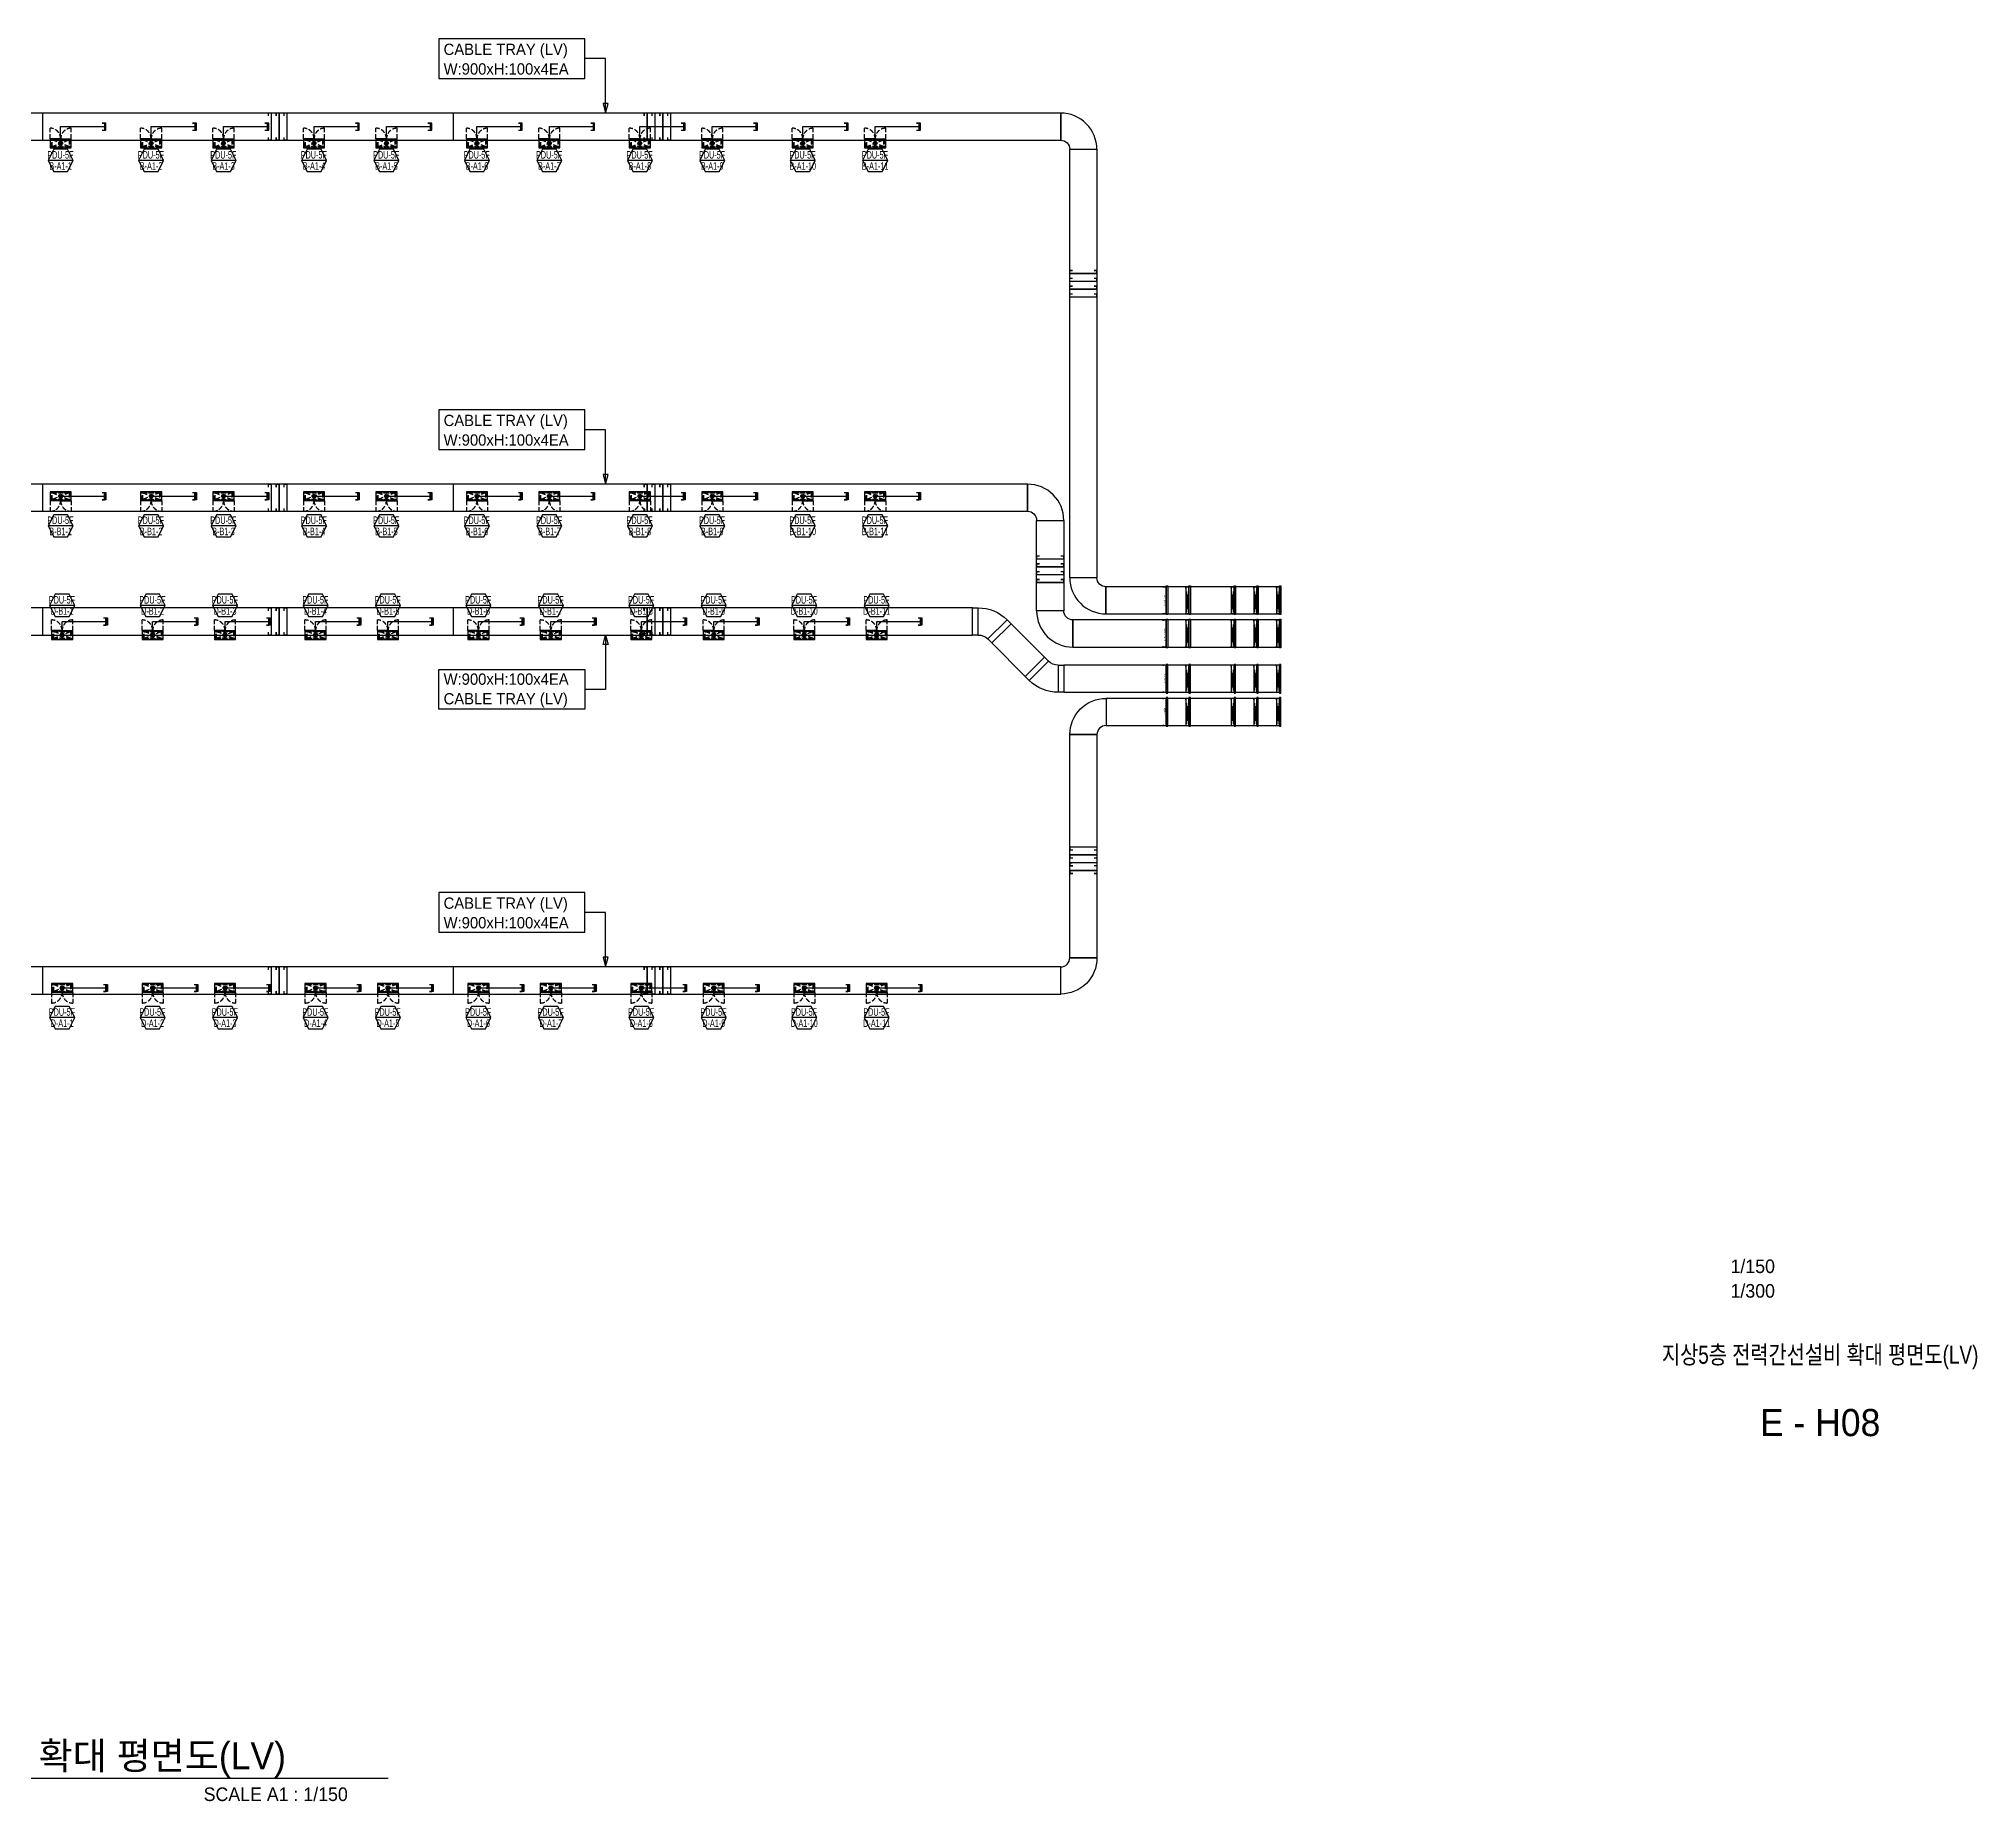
# Model space of a CAD drawing. Header units: millimetres. Extents: x 33932 to 374132, y 182625 to 847314.
# Drawn here: x 309875 to 374132, y 539394 to 597813 of the extents above; entities that cross this region are included whole.
import ezdxf
from ezdxf.enums import TextEntityAlignment as Align

# ---------------------------------------------------------------- set-up
doc = ezdxf.new("R2010")
doc.units = ezdxf.units.MM
doc.header["$LTSCALE"] = 150
doc.linetypes.add('LH2', pattern=[2.85, 2, -0.85])
for name, color, linetype in [('------00 Switch Gear_Number', 1, 'Continuous'), ('------01 Distribution Panel_PDU_A', 3, 'Continuous'), ('------01 Distribution Panel_PDU_B', 1, 'Continuous'), ('-----00 LV_CABLE', 3, 'Continuous'), ('-----26 Electrical Cable Tray_HV_N', 30, 'Continuous'), ('-----26 Electrical Cable Tray_LV_STSPDU_A', 181, 'Continuous'), ('-----26 Electrical Cable Tray_LV_STSPDU_B', 41, 'Continuous'), ('-----41 Drawing Title', 2, 'Continuous'), ('-----42 Drawing Number', 2, 'Continuous'), ('-----43 Drawing Scale', 3, 'Continuous')]:
    doc.layers.add(name, color=color, linetype=linetype)
doc.styles.add('ELEC', font='')
doc.styles.get('ELEC').set_extended_font_data('Dotum')

# ---------------------------------------------------------------- blocks, each defined once
blk = doc.blocks.new('O08')
blk.add_hatch(color=0).paths.add_polyline_path([(120, 51), (-120, 51), (-120, 0), (120, 0)])
at = {"color": 0}
blk.add_lwpolyline([(120, 127.5), (120, 0), (-120, 0), (-120, 127.5), (-120, 51), (120, 51)], dxfattribs=at)
blk = doc.blocks.new('A$C9a0ab699')
h = blk.add_hatch(color=0)
edge = h.paths.add_edge_path()
edge.add_arc((64, 64), 64, 720, 1080, ccw=False)
at = {"color": 0}
blk.add_circle((64, 64), 64, dxfattribs=at)
blk = doc.blocks.new('PDU_400AF_1')
at = {"color": 8, "linetype": 'LH2', "ltscale": 0.5}
for p, q in [((-350, 300), (-350, 649)), ((350, 300), (350, 649)), ((280, 40), (-280, 260)), ((-280, 40), (280, 260)), ((-1, 275), (19, 275))]:
    blk.add_line(p, q, dxfattribs=at)
for p, q in [((-1, 300), (-350, 300)), ((-350, 300), (-350, 0)), ((-1, 276), (-350, 276)), ((-350, 0), (350, 0)), ((-1, 300), (-1, 276)), ((1, 300), (350, 300)), ((1, 300), (1, 276)), ((1, 276), (350, 276)), ((350, 0), (350, 300))]:
    blk.add_line(p, q)
for points in [[(-300, 275), (300, 275), (300, 25), (-300, 25)], [(-280, 260), (280, 260), (280, 40), (-280, 40)]]:
    blk.add_lwpolyline(points, close=True, dxfattribs=at)
for centre, radius in [((-290, 267.5), 3), ((-290, 32.5), 3), ((-290, 267.5), 2), ((-290, 32.5), 2), ((-10, 267.5), 3), ((-10, 32.5), 3), ((-10, 267.5), 2), ((-10, 32.5), 2), ((10, 267.5), 3), ((10, 32.5), 3), ((10, 267.5), 2), ((10, 32.5), 2), ((290, 267.5), 3), ((290, 32.5), 3), ((290, 267.5), 2), ((290, 32.5), 2)]:
    blk.add_circle(centre, radius, dxfattribs=at)
for centre, start, end in [((-350, 300), 0, 90), ((350, 300), 90, 180)]:
    blk.add_arc(centre, 349, start, end, dxfattribs=at)
at = {"color": 8, "linetype": 'LH2', "ltscale": 0.5, "style": 'ELEC'}
blk.add_text('PDU 400AF/400AT', height=50, dxfattribs=at).set_placement((-10.6, 38.6), align=Align.MIDDLE)
blk = doc.blocks.new('A$C71e5e9d3')
at = {"layer": '-----26 Electrical Cable Tray_LV_STSPDU_A'}
for p, q in [((636, 1275), (0, 638)), ((133, 505), (769, 1142)), ((769, 1142), (636, 1275)), ((0, 638), (133, 505)), ((264, 188), (1164, 188)), ((264, 188), (264, 0)), ((264, 0), (1164, 0)), ((1164, 0), (1164, 188))]:
    blk.add_line(p, q, dxfattribs=at)
for radius, end in [(1350, 44.99214), (450, 44.9385)]:
    blk.add_arc((-186, 188), radius, 0, end, dxfattribs=at)

msp = doc.modelspace()

# ---------------------------------------------------------------- linework, layer by layer
at = {"layer": '------00 Switch Gear_Number', "color": 1, "lineweight": -2, "elevation": 0}
for points in [[(311015, 593781), (310185, 593781), (310369, 593413), (310831, 593413), (311015, 593781), (310831, 594150), (310369, 594150), (310185, 593781)], [(314015, 593781), (313185, 593781), (313369, 593413), (313831, 593413), (314015, 593781), (313831, 594150), (313369, 594150), (313185, 593781)], [(316415, 593781), (315585, 593781), (315769, 593413), (316231, 593413), (316415, 593781), (316231, 594150), (315769, 594150), (315585, 593781)], [(319415, 593781), (318585, 593781), (318769, 593413), (319231, 593413), (319415, 593781), (319231, 594150), (318769, 594150), (318585, 593781)], [(321815, 593781), (320985, 593781), (321169, 593413), (321631, 593413), (321815, 593781), (321631, 594150), (321169, 594150), (320985, 593781)], [(324815, 593781), (323985, 593781), (324169, 593413), (324631, 593413), (324815, 593781), (324631, 594150), (324169, 594150), (323985, 593781)], [(327215, 593781), (326385, 593781), (326569, 593413), (327031, 593413), (327215, 593781), (327031, 594150), (326569, 594150), (326385, 593781)], [(330215, 593781), (329385, 593781), (329569, 593413), (330031, 593413), (330215, 593781), (330031, 594150), (329569, 594150), (329385, 593781)], [(332615, 593781), (331785, 593781), (331969, 593413), (332431, 593413), (332615, 593781), (332431, 594150), (331969, 594150), (331785, 593781)], [(335615, 593781), (334785, 593781), (334969, 593413), (335431, 593413), (335615, 593781), (335431, 594150), (334969, 594150), (334785, 593781)], [(338015, 593781), (337185, 593781), (337369, 593413), (337831, 593413), (338015, 593781), (337831, 594150), (337369, 594150), (337185, 593781)], [(311015, 581669), (310185, 581669), (310369, 581300), (310831, 581300), (311015, 581669), (310831, 582037), (310369, 582037), (310185, 581669)], [(314015, 581669), (313185, 581669), (313369, 581300), (313831, 581300), (314015, 581669), (313831, 582037), (313369, 582037), (313185, 581669)], [(316415, 581669), (315585, 581669), (315769, 581300), (316231, 581300), (316415, 581669), (316231, 582037), (315769, 582037), (315585, 581669)], [(319415, 581669), (318585, 581669), (318769, 581300), (319231, 581300), (319415, 581669), (319231, 582037), (318769, 582037), (318585, 581669)], [(321815, 581669), (320985, 581669), (321169, 581300), (321631, 581300), (321815, 581669), (321631, 582037), (321169, 582037), (320985, 581669)], [(324815, 581669), (323985, 581669), (324169, 581300), (324631, 581300), (324815, 581669), (324631, 582037), (324169, 582037), (323985, 581669)], [(327215, 581669), (326385, 581669), (326569, 581300), (327031, 581300), (327215, 581669), (327031, 582037), (326569, 582037), (326385, 581669)], [(330215, 581669), (329385, 581669), (329569, 581300), (330031, 581300), (330215, 581669), (330031, 582037), (329569, 582037), (329385, 581669)], [(332615, 581669), (331785, 581669), (331969, 581300), (332431, 581300), (332615, 581669), (332431, 582037), (331969, 582037), (331785, 581669)], [(335615, 581669), (334785, 581669), (334969, 581300), (335431, 581300), (335615, 581669), (335431, 582037), (334969, 582037), (334785, 581669)], [(338015, 581669), (337185, 581669), (337369, 581300), (337831, 581300), (338015, 581669), (337831, 582037), (337369, 582037), (337185, 581669)], [(311065, 579031), (310235, 579031), (310419, 578663), (310881, 578663), (311065, 579031), (310881, 579400), (310419, 579400), (310235, 579031)], [(314065, 579031), (313235, 579031), (313419, 578663), (313881, 578663), (314065, 579031), (313881, 579400), (313419, 579400), (313235, 579031)], [(316465, 579031), (315635, 579031), (315819, 578663), (316281, 578663), (316465, 579031), (316281, 579400), (315819, 579400), (315635, 579031)], [(319465, 579031), (318635, 579031), (318819, 578663), (319281, 578663), (319465, 579031), (319281, 579400), (318819, 579400), (318635, 579031)], [(321865, 579031), (321035, 579031), (321219, 578663), (321681, 578663), (321865, 579031), (321681, 579400), (321219, 579400), (321035, 579031)], [(324865, 579031), (324035, 579031), (324219, 578663), (324681, 578663), (324865, 579031), (324681, 579400), (324219, 579400), (324035, 579031)], [(327265, 579031), (326435, 579031), (326619, 578663), (327081, 578663), (327265, 579031), (327081, 579400), (326619, 579400), (326435, 579031)], [(330265, 579031), (329435, 579031), (329619, 578663), (330081, 578663), (330265, 579031), (330081, 579400), (329619, 579400), (329435, 579031)], [(332665, 579031), (331835, 579031), (332019, 578663), (332481, 578663), (332665, 579031), (332481, 579400), (332019, 579400), (331835, 579031)], [(335665, 579031), (334835, 579031), (335019, 578663), (335481, 578663), (335665, 579031), (335481, 579400), (335019, 579400), (334835, 579031)], [(338065, 579031), (337235, 579031), (337419, 578663), (337881, 578663), (338065, 579031), (337881, 579400), (337419, 579400), (337235, 579031)], [(311065, 565369), (310235, 565369), (310419, 565000), (310881, 565000), (311065, 565369), (310881, 565737), (310419, 565737), (310235, 565369)], [(314065, 565369), (313235, 565369), (313419, 565000), (313881, 565000), (314065, 565369), (313881, 565737), (313419, 565737), (313235, 565369)], [(316465, 565369), (315635, 565369), (315819, 565000), (316281, 565000), (316465, 565369), (316281, 565737), (315819, 565737), (315635, 565369)], [(319465, 565369), (318635, 565369), (318819, 565000), (319281, 565000), (319465, 565369), (319281, 565737), (318819, 565737), (318635, 565369)], [(321865, 565369), (321035, 565369), (321219, 565000), (321681, 565000), (321865, 565369), (321681, 565737), (321219, 565737), (321035, 565369)], [(324865, 565369), (324035, 565369), (324219, 565000), (324681, 565000), (324865, 565369), (324681, 565737), (324219, 565737), (324035, 565369)], [(327265, 565369), (326435, 565369), (326619, 565000), (327081, 565000), (327265, 565369), (327081, 565737), (326619, 565737), (326435, 565369)], [(330265, 565369), (329435, 565369), (329619, 565000), (330081, 565000), (330265, 565369), (330081, 565737), (329619, 565737), (329435, 565369)], [(332665, 565369), (331835, 565369), (332019, 565000), (332481, 565000), (332665, 565369), (332481, 565737), (332019, 565737), (331835, 565369)], [(335665, 565369), (334835, 565369), (335019, 565000), (335481, 565000), (335665, 565369), (335481, 565737), (335019, 565737), (334835, 565369)], [(338065, 565369), (337235, 565369), (337419, 565000), (337881, 565000), (338065, 565369), (337881, 565737), (337419, 565737), (337235, 565369)]]:
    msp.add_lwpolyline(points, dxfattribs=at)
at = {"layer": '-----00 LV_CABLE', "elevation": 0}
for points in [[(310600, 594350), (310600, 594900), (312100, 594900)], [(313600, 594350), (313600, 594900), (315100, 594900)], [(316000, 594350), (316000, 594900), (317500, 594900)], [(319000, 594350), (319000, 594900), (320500, 594900)], [(321400, 594350), (321400, 594900), (322900, 594900)], [(324400, 594350), (324400, 594900), (325900, 594900)], [(326800, 594350), (326800, 594900), (328300, 594900)], [(329800, 594350), (329800, 594900), (331300, 594900)], [(332200, 594350), (332200, 594900), (333700, 594900)], [(335200, 594350), (335200, 594900), (336700, 594900)], [(337600, 594350), (337600, 594900), (339100, 594900)], [(310650, 566350), (312150, 566350)], [(313650, 566350), (315150, 566350)], [(316050, 566350), (317550, 566350)], [(319050, 566350), (320550, 566350)], [(321450, 566350), (322950, 566350)], [(324450, 566350), (325950, 566350)], [(326850, 566350), (328350, 566350)], [(329850, 566350), (331350, 566350)], [(332250, 566350), (333750, 566350)], [(335250, 566350), (336750, 566350)], [(337650, 566350), (339150, 566350)]]:
    msp.add_lwpolyline(points, dxfattribs=at)
at = {"layer": '-----00 LV_CABLE', "color": 1, "elevation": 0}
for points in [[(310600, 582650), (312100, 582650)], [(313600, 582650), (315100, 582650)], [(316000, 582650), (317500, 582650)], [(319000, 582650), (320500, 582650)], [(321400, 582650), (322900, 582650)], [(324400, 582650), (325900, 582650)], [(326800, 582650), (328300, 582650)], [(329800, 582650), (331300, 582650)], [(332200, 582650), (333700, 582650)], [(335200, 582650), (336700, 582650)], [(337600, 582650), (339100, 582650)], [(310650, 578050), (310650, 578500), (312150, 578500)], [(313650, 578050), (313650, 578500), (315150, 578500)], [(316050, 578050), (316050, 578500), (317550, 578500)], [(319050, 578050), (319050, 578500), (320550, 578500)], [(321450, 578050), (321450, 578500), (322950, 578500)], [(324450, 578050), (324450, 578500), (325950, 578500)], [(326850, 578050), (326850, 578500), (328350, 578500)], [(329850, 578050), (329850, 578500), (331350, 578500)], [(332250, 578050), (332250, 578500), (333750, 578500)], [(335250, 578050), (335250, 578500), (336750, 578500)], [(337650, 578050), (337650, 578500), (339150, 578500)]]:
    msp.add_lwpolyline(points, dxfattribs=at)
at = {"layer": '-----26 Electrical Cable Tray_HV_N', "color": 1, "elevation": 0}
for points in [[(323135, 597813), (323135, 596498), (327981, 596498), (327981, 597813)], [(323135, 585513), (323135, 584198), (327981, 584198), (327981, 585513)], [(323135, 575587), (323135, 576902), (327981, 576902), (327981, 575587)], [(323135, 569513), (323135, 568198), (327981, 568198), (327981, 569513)]]:
    msp.add_lwpolyline(points, close=True, dxfattribs=at)
for points in [[(328666, 595350), (328746, 595670), (328586, 595670), (328666, 595350), (328666, 597155), (327981, 597155)], [(328666, 583050), (328746, 583370), (328586, 583370), (328666, 583050), (328666, 584855), (327981, 584855)], [(328666, 578050), (328746, 577730), (328586, 577730), (328666, 578050), (328666, 576245), (327981, 576245)], [(328666, 567050), (328746, 567370), (328586, 567370), (328666, 567050), (328666, 568855), (327981, 568855)]]:
    msp.add_lwpolyline(points, dxfattribs=at)
at = {"layer": '-----26 Electrical Cable Tray_LV_STSPDU_A', "elevation": 0}
for points in [[(280600, 583050), (280600, 582150), (342653, 582150), (342653, 583050)], [(296800, 583050), (296800, 582150), (342653, 582150), (342653, 583050)], [(310000, 583050), (310000, 582150), (342653, 582150), (342653, 583050)], [(323614, 583050), (323614, 582150), (342653, 582150), (342653, 583050)], [(343853, 578850), (342953, 578850), (342953, 581850), (343853, 581850)], [(343853, 578850), (342953, 578850), (342953, 581850), (343853, 581850)], [(343853, 578850), (342953, 578850), (342953, 581850), (343853, 581850)], [(343853, 578850), (342953, 578850), (342953, 581850), (343853, 581850)], [(343853, 578850), (342953, 578850), (342953, 581850), (343853, 581850)], [(343853, 578850), (342953, 578850), (342953, 581850), (343853, 581850)], [(343853, 578850), (342953, 578850), (342953, 581850), (343853, 581850)], [(343853, 578850), (342953, 578850), (342953, 581850), (343853, 581850)], [(280600, 578950), (280600, 578050), (340830, 578050), (340830, 578950)], [(296800, 578950), (296800, 578050), (340830, 578050), (340830, 578950)], [(310000, 578950), (310000, 578050), (340830, 578050), (340830, 578950)], [(323614, 578950), (323614, 578050), (340830, 578050), (340830, 578950)], [(342105, 578422), (341468, 577786), (342575, 576678), (343212, 577314)], [(342105, 578422), (341468, 577786), (342575, 576678), (343212, 577314)], [(342105, 578422), (341468, 577786), (342575, 576678), (343212, 577314)], [(342105, 578422), (341468, 577786), (342575, 576678), (343212, 577314)], [(344153, 578550), (344153, 577650), (349500, 577650), (349500, 578550)], [(344153, 578550), (344153, 577650), (348000, 577650), (348000, 578550)], [(344153, 578550), (344153, 577650), (351000, 577650), (351000, 578550)], [(344153, 578550), (344153, 577650), (348000, 577650), (348000, 578550)], [(344153, 578550), (344153, 577650), (350250, 577650), (350250, 578550)], [(348000, 577650), (348000, 578550), (347900, 578550), (347900, 577650)], [(349500, 577650), (349500, 578550), (349400, 578550), (349400, 577650)], [(350250, 577650), (350250, 578550), (350150, 578550), (350150, 577650)], [(351000, 577650), (351000, 578550), (350900, 578550), (350900, 577650)], [(343850, 577050), (343850, 576150), (349500, 576150), (349500, 577050)], [(343850, 577050), (343850, 576150), (348000, 576150), (348000, 577050)], [(343850, 577050), (343850, 576150), (351000, 576150), (351000, 577050)], [(343850, 577050), (343850, 576150), (348000, 576150), (348000, 577050)], [(343850, 577050), (343850, 576150), (350250, 576150), (350250, 577050)], [(348000, 576150), (348000, 577050), (347900, 577050), (347900, 576150)], [(349500, 576150), (349500, 577050), (349400, 577050), (349400, 576150)], [(350250, 576150), (350250, 577050), (350150, 577050), (350150, 576150)], [(351000, 576150), (351000, 577050), (350900, 577050), (350900, 576150)]]:
    msp.add_lwpolyline(points, close=True, dxfattribs=at)
at = {"layer": '-----26 Electrical Cable Tray_LV_STSPDU_A', "ltscale": 7.5, "const_width": 50, "elevation": 0}
for points in [[(317486, 582950), (317486, 583050), (317586, 583050), (317586, 582150), (317486, 582150), (317486, 582250)], [(317746, 582950), (317746, 583050), (317846, 583050), (317846, 582150), (317746, 582150), (317746, 582250)], [(318005, 582950), (318005, 583050), (318105, 583050), (318105, 582150), (318005, 582150), (318005, 582250)], [(329944, 582950), (329944, 583050), (330044, 583050), (330044, 582150), (329944, 582150), (329944, 582250)], [(330204, 582950), (330204, 583050), (330304, 583050), (330304, 582150), (330204, 582150), (330204, 582250)], [(330464, 582950), (330464, 583050), (330564, 583050), (330564, 582150), (330464, 582150), (330464, 582250)], [(330723, 582950), (330723, 583050), (330823, 583050), (330823, 582150), (330723, 582150), (330723, 582250)], [(343753, 580671), (343853, 580671), (343853, 580571), (342953, 580571), (342953, 580671), (343053, 580671)], [(343753, 580671), (343853, 580671), (343853, 580571), (342953, 580571), (342953, 580671), (343053, 580671)], [(343753, 580411), (343853, 580411), (343853, 580311), (342953, 580311), (342953, 580411), (343053, 580411)], [(343753, 580411), (343853, 580411), (343853, 580311), (342953, 580311), (342953, 580411), (343053, 580411)], [(343753, 580151), (343853, 580151), (343853, 580051), (342953, 580051), (342953, 580151), (343053, 580151)], [(343753, 580151), (343853, 580151), (343853, 580051), (342953, 580051), (342953, 580151), (343053, 580151)], [(343753, 579891), (343853, 579891), (343853, 579791), (342953, 579791), (342953, 579891), (343053, 579891)], [(343753, 579891), (343853, 579891), (343853, 579791), (342953, 579791), (342953, 579891), (343053, 579891)], [(317486, 578850), (317486, 578950), (317586, 578950), (317586, 578050), (317486, 578050), (317486, 578150)], [(317746, 578850), (317746, 578950), (317846, 578950), (317846, 578050), (317746, 578050), (317746, 578150)], [(318005, 578850), (318005, 578950), (318105, 578950), (318105, 578050), (318005, 578050), (318005, 578150)], [(329944, 578850), (329944, 578950), (330044, 578950), (330044, 578050), (329944, 578050), (329944, 578150)], [(330204, 578850), (330204, 578950), (330304, 578950), (330304, 578050), (330204, 578050), (330204, 578150)], [(330464, 578850), (330464, 578950), (330564, 578950), (330564, 578050), (330464, 578050), (330464, 578150)], [(330723, 578850), (330723, 578950), (330823, 578950), (330823, 578050), (330723, 578050), (330723, 578150)]]:
    msp.add_lwpolyline(points, dxfattribs=at)
at = {"layer": '-----26 Electrical Cable Tray_LV_STSPDU_A', "elevation": 0}
for points in [[(342653, 582150), (342653, 582150, -0.414214), (342953, 581850), (342953, 581850), (343853, 581850, 0.414214), (342653, 583050)], [(342653, 582150), (342653, 582150, -0.414214), (342953, 581850), (342953, 581850), (343853, 581850, 0.414214), (342653, 583050)], [(342653, 582150), (342653, 582150, -0.414214), (342953, 581850), (342953, 581850), (343853, 581850, 0.414214), (342653, 583050)], [(342653, 582150), (342653, 582150, -0.414214), (342953, 581850), (342953, 581850), (343853, 581850, 0.414214), (342653, 583050)], [(342653, 582150), (342653, 582150, -0.414214), (342953, 581850), (342953, 581850), (343853, 581850, 0.414214), (342653, 583050)], [(342653, 582150), (342653, 582150, -0.414214), (342953, 581850), (342953, 581850), (343853, 581850, 0.414214), (342653, 583050)], [(342653, 582150), (342653, 582150, -0.414214), (342953, 581850), (342953, 581850), (343853, 581850, 0.414214), (342653, 583050)], [(342653, 582150), (342653, 582150, -0.414214), (342953, 581850), (342953, 581850), (343853, 581850, 0.414214), (342653, 583050)], [(344153, 578550), (344153, 578550, -0.414214), (343853, 578850), (343853, 578850), (342953, 578850, 0.414214), (344153, 577650)], [(344153, 578550), (344153, 578550, -0.414214), (343853, 578850), (343853, 578850), (342953, 578850, 0.414214), (344153, 577650)], [(344153, 578550), (344153, 578550, -0.414214), (343853, 578850), (343853, 578850), (342953, 578850, 0.414214), (344153, 577650)], [(344153, 578550), (344153, 578550, -0.414214), (343853, 578850), (343853, 578850), (342953, 578850, 0.414214), (344153, 577650)]]:
    msp.add_lwpolyline(points, format="xyb", close=True, dxfattribs=at)
for points in [[(348000, 577650), (347900, 578550)], [(348000, 578550), (347900, 577650)], [(349500, 577650), (349400, 578550)], [(349500, 578550), (349400, 577650)], [(350250, 577650), (350150, 578550)], [(350250, 578550), (350150, 577650)], [(351000, 577650), (350900, 578550)], [(351000, 578550), (350900, 577650)], [(348000, 576150), (347900, 577050)], [(348000, 577050), (347900, 576150)], [(349500, 576150), (349400, 577050)], [(349500, 577050), (349400, 576150)], [(350250, 576150), (350150, 577050)], [(350250, 577050), (350150, 576150)], [(351000, 576150), (350900, 577050)], [(351000, 577050), (350900, 576150)]]:
    msp.add_lwpolyline(points, dxfattribs=at)
at = {"layer": '-----26 Electrical Cable Tray_LV_STSPDU_B', "elevation": 0}
for points in [[(280600, 595350), (280600, 594450), (343750, 594450), (343750, 595350)], [(296800, 595350), (296800, 594450), (343750, 594450), (343750, 595350)], [(310000, 595350), (310000, 594450), (343750, 594450), (343750, 595350)], [(323614, 595350), (323614, 594450), (343750, 594450), (343750, 595350)], [(344950, 579950), (344050, 579950), (344050, 594150), (344950, 594150)], [(344950, 579950), (344050, 579950), (344050, 594150), (344950, 594150)], [(344950, 579950), (344050, 579950), (344050, 594150), (344950, 594150)], [(344950, 579950), (344050, 579950), (344050, 594150), (344950, 594150)], [(345250, 579650), (345250, 578750), (349500, 578750), (349500, 579650)], [(345250, 579650), (345250, 578750), (348000, 578750), (348000, 579650)], [(345250, 579650), (345250, 578750), (351000, 578750), (351000, 579650)], [(345250, 579650), (345250, 578750), (350250, 578750), (350250, 579650)], [(348000, 578750), (348000, 579650), (347900, 579650), (347900, 578750)], [(349500, 578750), (349500, 579650), (349400, 579650), (349400, 578750)], [(350250, 578750), (350250, 579650), (350150, 579650), (350150, 578750)], [(351000, 578750), (351000, 579650), (350900, 579650), (350900, 578750)], [(345253, 575950), (345253, 575050), (349500, 575050), (349500, 575950)], [(345253, 575950), (345253, 575050), (348000, 575050), (348000, 575950)], [(345253, 575950), (345253, 575050), (351000, 575050), (351000, 575950)], [(345253, 575950), (345253, 575050), (350250, 575050), (350250, 575950)], [(348000, 575050), (348000, 575950), (347900, 575950), (347900, 575050)], [(349500, 575050), (349500, 575950), (349400, 575950), (349400, 575050)], [(350250, 575050), (350250, 575950), (350150, 575950), (350150, 575050)], [(351000, 575050), (351000, 575950), (350900, 575950), (350900, 575050)], [(344953, 567350), (344053, 567350), (344053, 574750), (344953, 574750)], [(344953, 567350), (344053, 567350), (344053, 574750), (344953, 574750)], [(344953, 567350), (344053, 567350), (344053, 574750), (344953, 574750)], [(344953, 567350), (344053, 567350), (344053, 574750), (344953, 574750)], [(344953, 567350), (344053, 567350), (344053, 574750), (344953, 574750)], [(344953, 567350), (344053, 567350), (344053, 574750), (344953, 574750)], [(344953, 567350), (344053, 567350), (344053, 574750), (344953, 574750)], [(344953, 567350), (344053, 567350), (344053, 574750), (344953, 574750)], [(280600, 567050), (280600, 566150), (343753, 566150), (343753, 567050)], [(296800, 567050), (296800, 566150), (343753, 566150), (343753, 567050)], [(310000, 567050), (310000, 566150), (343753, 566150), (343753, 567050)], [(323614, 567050), (323614, 566150), (343753, 566150), (343753, 567050)]]:
    msp.add_lwpolyline(points, close=True, dxfattribs=at)
at = {"layer": '-----26 Electrical Cable Tray_LV_STSPDU_B', "ltscale": 7.5, "const_width": 50, "elevation": 0}
for points in [[(317486, 595250), (317486, 595350), (317586, 595350), (317586, 594450), (317486, 594450), (317486, 594550)], [(317746, 595250), (317746, 595350), (317846, 595350), (317846, 594450), (317746, 594450), (317746, 594550)], [(318005, 595250), (318005, 595350), (318105, 595350), (318105, 594450), (318005, 594450), (318005, 594550)], [(329944, 595250), (329944, 595350), (330044, 595350), (330044, 594450), (329944, 594450), (329944, 594550)], [(330204, 595250), (330204, 595350), (330304, 595350), (330304, 594450), (330204, 594450), (330204, 594550)], [(330464, 595250), (330464, 595350), (330564, 595350), (330564, 594450), (330464, 594450), (330464, 594550)], [(330723, 595250), (330723, 595350), (330823, 595350), (330823, 594450), (330723, 594450), (330723, 594550)], [(344850, 590133), (344950, 590133), (344950, 590033), (344050, 590033), (344050, 590133), (344150, 590133)], [(344850, 590133), (344950, 590133), (344950, 590033), (344050, 590033), (344050, 590133), (344150, 590133)], [(344850, 589873), (344950, 589873), (344950, 589773), (344050, 589773), (344050, 589873), (344150, 589873)], [(344850, 589873), (344950, 589873), (344950, 589773), (344050, 589773), (344050, 589873), (344150, 589873)], [(344850, 589613), (344950, 589613), (344950, 589513), (344050, 589513), (344050, 589613), (344150, 589613)], [(344850, 589613), (344950, 589613), (344950, 589513), (344050, 589513), (344050, 589613), (344150, 589613)], [(344850, 589353), (344950, 589353), (344950, 589253), (344050, 589253), (344050, 589353), (344150, 589353)], [(344850, 589353), (344950, 589353), (344950, 589253), (344050, 589253), (344050, 589353), (344150, 589353)], [(344853, 570921), (344953, 570921), (344953, 571021), (344053, 571021), (344053, 570921), (344153, 570921)], [(344853, 570921), (344953, 570921), (344953, 571021), (344053, 571021), (344053, 570921), (344153, 570921)], [(344853, 570661), (344953, 570661), (344953, 570761), (344053, 570761), (344053, 570661), (344153, 570661)], [(344853, 570661), (344953, 570661), (344953, 570761), (344053, 570761), (344053, 570661), (344153, 570661)], [(344853, 570402), (344953, 570402), (344953, 570502), (344053, 570501), (344053, 570401), (344153, 570401)], [(344853, 570402), (344953, 570402), (344953, 570502), (344053, 570501), (344053, 570401), (344153, 570401)], [(344853, 570142), (344953, 570142), (344953, 570242), (344053, 570242), (344053, 570142), (344153, 570142)], [(344853, 570142), (344953, 570142), (344953, 570242), (344053, 570242), (344053, 570142), (344153, 570142)], [(317486, 566950), (317486, 567050), (317586, 567050), (317586, 566150), (317486, 566150), (317486, 566250)], [(317746, 566950), (317746, 567050), (317846, 567050), (317846, 566150), (317746, 566150), (317746, 566250)], [(318005, 566950), (318005, 567050), (318105, 567050), (318105, 566150), (318005, 566150), (318005, 566250)], [(329944, 566950), (329944, 567050), (330044, 567050), (330044, 566150), (329944, 566150), (329944, 566250)], [(330204, 566950), (330204, 567050), (330304, 567050), (330304, 566150), (330204, 566150), (330204, 566250)], [(330464, 566950), (330464, 567050), (330564, 567050), (330564, 566150), (330464, 566150), (330464, 566250)], [(330723, 566950), (330723, 567050), (330823, 567050), (330823, 566150), (330723, 566150), (330723, 566250)]]:
    msp.add_lwpolyline(points, dxfattribs=at)
at = {"layer": '-----26 Electrical Cable Tray_LV_STSPDU_B', "elevation": 0}
for points in [[(343750, 594450), (343750, 594450, -0.414214), (344050, 594150), (344050, 594150), (344950, 594150, 0.414214), (343750, 595350)], [(343750, 594450), (343750, 594450, -0.414214), (344050, 594150), (344050, 594150), (344950, 594150, 0.414214), (343750, 595350)], [(343750, 594450), (343750, 594450, -0.414214), (344050, 594150), (344050, 594150), (344950, 594150, 0.414214), (343750, 595350)], [(343750, 594450), (343750, 594450, -0.414214), (344050, 594150), (344050, 594150), (344950, 594150, 0.414214), (343750, 595350)], [(343750, 594450), (343750, 594450, -0.414214), (344050, 594150), (344050, 594150), (344950, 594150, 0.414214), (343750, 595350)], [(343750, 594450), (343750, 594450, -0.414214), (344050, 594150), (344050, 594150), (344950, 594150, 0.414214), (343750, 595350)], [(343750, 594450), (343750, 594450, -0.414214), (344050, 594150), (344050, 594150), (344950, 594150, 0.414214), (343750, 595350)], [(343750, 594450), (343750, 594450, -0.414214), (344050, 594150), (344050, 594150), (344950, 594150, 0.414214), (343750, 595350)], [(345250, 579650), (345250, 579650, -0.414214), (344950, 579950), (344950, 579950), (344050, 579950, 0.414214), (345250, 578750)], [(345250, 579650), (345250, 579650, -0.414214), (344950, 579950), (344950, 579950), (344050, 579950, 0.414214), (345250, 578750)], [(345250, 579650), (345250, 579650, -0.414214), (344950, 579950), (344950, 579950), (344050, 579950, 0.414214), (345250, 578750)], [(345250, 579650), (345250, 579650, -0.414214), (344950, 579950), (344950, 579950), (344050, 579950, 0.414214), (345250, 578750)], [(345250, 579650), (345250, 579650, -0.414214), (344950, 579950), (344950, 579950), (344050, 579950, 0.414214), (345250, 578750)], [(345250, 579650), (345250, 579650, -0.414214), (344950, 579950), (344950, 579950), (344050, 579950, 0.414214), (345250, 578750)], [(345250, 579650), (345250, 579650, -0.414214), (344950, 579950), (344950, 579950), (344050, 579950, 0.414214), (345250, 578750)], [(345250, 579650), (345250, 579650, -0.414214), (344950, 579950), (344950, 579950), (344050, 579950, 0.414214), (345250, 578750)], [(345253, 575050), (345253, 575050, 0.414214), (344953, 574750), (344953, 574750), (344053, 574750, -0.414214), (345253, 575950)], [(345253, 575050), (345253, 575050, 0.414214), (344953, 574750), (344953, 574750), (344053, 574750, -0.414214), (345253, 575950)], [(345253, 575050), (345253, 575050, 0.414214), (344953, 574750), (344953, 574750), (344053, 574750, -0.414214), (345253, 575950)], [(345253, 575050), (345253, 575050, 0.414214), (344953, 574750), (344953, 574750), (344053, 574750, -0.414214), (345253, 575950)], [(345253, 575050), (345253, 575050, 0.414214), (344953, 574750), (344953, 574750), (344053, 574750, -0.414214), (345253, 575950)], [(345253, 575050), (345253, 575050, 0.414214), (344953, 574750), (344953, 574750), (344053, 574750, -0.414214), (345253, 575950)], [(345253, 575050), (345253, 575050, 0.414214), (344953, 574750), (344953, 574750), (344053, 574750, -0.414214), (345253, 575950)], [(345253, 575050), (345253, 575050, 0.414214), (344953, 574750), (344953, 574750), (344053, 574750, -0.414214), (345253, 575950)], [(343753, 567050), (343753, 567050, 0.414214), (344053, 567350), (344053, 567350), (344953, 567350, -0.414214), (343753, 566150)], [(343753, 567050), (343753, 567050, 0.414214), (344053, 567350), (344053, 567350), (344953, 567350, -0.414214), (343753, 566150)], [(343753, 567050), (343753, 567050, 0.414214), (344053, 567350), (344053, 567350), (344953, 567350, -0.414214), (343753, 566150)], [(343753, 567050), (343753, 567050, 0.414214), (344053, 567350), (344053, 567350), (344953, 567350, -0.414214), (343753, 566150)], [(343753, 567050), (343753, 567050, 0.414214), (344053, 567350), (344053, 567350), (344953, 567350, -0.414214), (343753, 566150)], [(343753, 567050), (343753, 567050, 0.414214), (344053, 567350), (344053, 567350), (344953, 567350, -0.414214), (343753, 566150)], [(343753, 567050), (343753, 567050, 0.414214), (344053, 567350), (344053, 567350), (344953, 567350, -0.414214), (343753, 566150)], [(343753, 567050), (343753, 567050, 0.414214), (344053, 567350), (344053, 567350), (344953, 567350, -0.414214), (343753, 566150)]]:
    msp.add_lwpolyline(points, format="xyb", close=True, dxfattribs=at)
for points in [[(348000, 578750), (347900, 579650)], [(348000, 579650), (347900, 578750)], [(349500, 578750), (349400, 579650)], [(349500, 579650), (349400, 578750)], [(350250, 578750), (350150, 579650)], [(350250, 579650), (350150, 578750)], [(351000, 578750), (350900, 579650)], [(351000, 579650), (350900, 578750)], [(348000, 575050), (347900, 575950)], [(348000, 575950), (347900, 575050)], [(349500, 575050), (349400, 575950)], [(349500, 575950), (349400, 575050)], [(350250, 575050), (350150, 575950)], [(350250, 575950), (350150, 575050)], [(351000, 575050), (350900, 575950)], [(351000, 575950), (350900, 575050)]]:
    msp.add_lwpolyline(points, dxfattribs=at)
at = {"layer": '-----41 Drawing Title', "color": 7}
msp.add_line((321461, 540150), (297439, 540150), dxfattribs=at)
at = {"color": 0, "elevation": 0}
for points in [[(347150, 579625), (347150, 579650), (347250, 579650), (347250, 578750), (347150, 578750), (347150, 578775)], [(347250, 579675), (347300, 579675), (347300, 578725), (347250, 578725), (347250, 579675)], [(347900, 579625), (347900, 579650), (348000, 579650), (348000, 578750), (347900, 578750), (347900, 578775)], [(348000, 579675), (348050, 579675), (348050, 578725), (348000, 578725), (348000, 579675)], [(349400, 579625), (349400, 579650), (349500, 579650), (349500, 578750), (349400, 578750), (349400, 578775)], [(349500, 579675), (349550, 579675), (349550, 578725), (349500, 578725), (349500, 579675)], [(350150, 579625), (350150, 579650), (350250, 579650), (350250, 578750), (350150, 578750), (350150, 578775)], [(350250, 579675), (350300, 579675), (350300, 578725), (350250, 578725), (350250, 579675)], [(350900, 579625), (350900, 579650), (351000, 579650), (351000, 578750), (350900, 578750), (350900, 578775)], [(351000, 579675), (351050, 579675), (351050, 578725), (351000, 578725), (351000, 579675)], [(347150, 578525), (347150, 578550), (347250, 578550), (347250, 577650), (347150, 577650), (347150, 577675)], [(347250, 578575), (347300, 578575), (347300, 577625), (347250, 577625), (347250, 578575)], [(347900, 578525), (347900, 578550), (348000, 578550), (348000, 577650), (347900, 577650), (347900, 577675)], [(348000, 578575), (348050, 578575), (348050, 577625), (348000, 577625), (348000, 578575)], [(349400, 578525), (349400, 578550), (349500, 578550), (349500, 577650), (349400, 577650), (349400, 577675)], [(349500, 578575), (349550, 578575), (349550, 577625), (349500, 577625), (349500, 578575)], [(350150, 578525), (350150, 578550), (350250, 578550), (350250, 577650), (350150, 577650), (350150, 577675)], [(350250, 578575), (350300, 578575), (350300, 577625), (350250, 577625), (350250, 578575)], [(350900, 578525), (350900, 578550), (351000, 578550), (351000, 577650), (350900, 577650), (350900, 577675)], [(351000, 578575), (351050, 578575), (351050, 577625), (351000, 577625), (351000, 578575)], [(347150, 576175), (347150, 576150), (347250, 576150), (347250, 577050), (347150, 577050), (347150, 577025)], [(347250, 576125), (347300, 576125), (347300, 577075), (347250, 577075), (347250, 576125)], [(347900, 576175), (347900, 576150), (348000, 576150), (348000, 577050), (347900, 577050), (347900, 577025)], [(348000, 576125), (348050, 576125), (348050, 577075), (348000, 577075), (348000, 576125)], [(349400, 576175), (349400, 576150), (349500, 576150), (349500, 577050), (349400, 577050), (349400, 577025)], [(349500, 576125), (349550, 576125), (349550, 577075), (349500, 577075), (349500, 576125)], [(350150, 576175), (350150, 576150), (350250, 576150), (350250, 577050), (350150, 577050), (350150, 577025)], [(350250, 576125), (350300, 576125), (350300, 577075), (350250, 577075), (350250, 576125)], [(350900, 576175), (350900, 576150), (351000, 576150), (351000, 577050), (350900, 577050), (350900, 577025)], [(351000, 576125), (351050, 576125), (351050, 577075), (351000, 577075), (351000, 576125)], [(347150, 575075), (347150, 575050), (347250, 575050), (347250, 575950), (347150, 575950), (347150, 575925)], [(347250, 575025), (347300, 575025), (347300, 575975), (347250, 575975), (347250, 575025)], [(347900, 575075), (347900, 575050), (348000, 575050), (348000, 575950), (347900, 575950), (347900, 575925)], [(348000, 575025), (348050, 575025), (348050, 575975), (348000, 575975), (348000, 575025)], [(349400, 575075), (349400, 575050), (349500, 575050), (349500, 575950), (349400, 575950), (349400, 575925)], [(349500, 575025), (349550, 575025), (349550, 575975), (349500, 575975), (349500, 575025)], [(350150, 575075), (350150, 575050), (350250, 575050), (350250, 575950), (350150, 575950), (350150, 575925)], [(350250, 575025), (350300, 575025), (350300, 575975), (350250, 575975), (350250, 575025)], [(350900, 575075), (350900, 575050), (351000, 575050), (351000, 575950), (350900, 575950), (350900, 575925)], [(351000, 575025), (351050, 575025), (351050, 575975), (351000, 575975), (351000, 575025)]]:
    msp.add_lwpolyline(points, dxfattribs=at)

# ---------------------------------------------------------------- block references
at = {"layer": '------01 Distribution Panel_PDU_A'}
for p in [(310600, 594200), (313600, 594200), (316000, 594200), (319000, 594200), (321400, 594200), (324400, 594200), (326800, 594200), (329800, 594200), (332200, 594200), (335200, 594200), (337600, 594200)]:
    msp.add_blockref('PDU_400AF_1', p, dxfattribs=at)
at = {"layer": '------01 Distribution Panel_PDU_A', "rotation": 180}
for p in [(310650, 566500), (313650, 566500), (316050, 566500), (319050, 566500), (321450, 566500), (324450, 566500), (326850, 566500), (329850, 566500), (332250, 566500), (335250, 566500), (337650, 566500)]:
    msp.add_blockref('PDU_400AF_1', p, dxfattribs=at)
at = {"layer": '------01 Distribution Panel_PDU_B', "rotation": 180}
for p in [(310600, 582800), (313600, 582800), (316000, 582800), (319000, 582800), (321400, 582800), (324400, 582800), (326800, 582800), (329800, 582800), (332200, 582800), (335200, 582800), (337600, 582800)]:
    msp.add_blockref('PDU_400AF_1', p, dxfattribs=at)
at = {"layer": '------01 Distribution Panel_PDU_B'}
for p in [(310650, 577900), (313650, 577900), (316050, 577900), (319050, 577900), (321450, 577900), (324450, 577900), (326850, 577900), (329850, 577900), (332250, 577900), (335250, 577900), (337650, 577900)]:
    msp.add_blockref('PDU_400AF_1', p, dxfattribs=at)
at = {"layer": '-----00 LV_CABLE', "xscale": -1, "rotation": 90}
for p in [(312100, 594900), (315100, 594900), (317500, 594900), (320500, 594900), (322900, 594900), (325900, 594900), (328300, 594900), (331300, 594900), (333700, 594900), (336700, 594900), (339100, 594900)]:
    msp.add_blockref('O08', p, dxfattribs=at)
at = {"layer": '-----00 LV_CABLE'}
for name, p, rotation in [('A$C9a0ab699', (310664, 594414), 180), ('A$C9a0ab699', (313664, 594414), 180), ('A$C9a0ab699', (316064, 594414), 180), ('A$C9a0ab699', (319064, 594414), 180), ('A$C9a0ab699', (321464, 594414), 180), ('A$C9a0ab699', (324464, 594414), 180), ('A$C9a0ab699', (326864, 594414), 180), ('A$C9a0ab699', (329864, 594414), 180), ('A$C9a0ab699', (332264, 594414), 180), ('A$C9a0ab699', (335264, 594414), 180), ('A$C9a0ab699', (337664, 594414), 180), ('A$C9a0ab699', (310714, 566414), 180), ('O08', (312150, 566350), 89.99999999999999), ('A$C9a0ab699', (313714, 566414), 180), ('O08', (315150, 566350), 89.99999999999999), ('A$C9a0ab699', (316114, 566414), 180), ('O08', (317550, 566350), 89.99999999999999), ('A$C9a0ab699', (319114, 566414), 180), ('O08', (320550, 566350), 89.99999999999999), ('A$C9a0ab699', (321514, 566414), 180), ('O08', (322950, 566350), 89.99999999999999), ('A$C9a0ab699', (324514, 566414), 180), ('O08', (325950, 566350), 89.99999999999999), ('A$C9a0ab699', (326914, 566414), 180), ('O08', (328350, 566350), 89.99999999999999), ('A$C9a0ab699', (329914, 566414), 180), ('O08', (331350, 566350), 89.99999999999999), ('A$C9a0ab699', (332314, 566414), 180), ('O08', (333750, 566350), 89.99999999999999), ('A$C9a0ab699', (335314, 566414), 180), ('O08', (336750, 566350), 89.99999999999999), ('A$C9a0ab699', (337714, 566414), 180), ('O08', (339150, 566350), 89.99999999999999)]:
    msp.add_blockref(name, p, dxfattribs=dict(at, rotation=rotation))
at = {"layer": '-----00 LV_CABLE', "color": 1}
for name, p, rotation in [('A$C9a0ab699', (310664, 582714), 180), ('O08', (312100, 582650), 89.99999999999999), ('A$C9a0ab699', (313664, 582714), 180), ('O08', (315100, 582650), 89.99999999999999), ('A$C9a0ab699', (316064, 582714), 180), ('O08', (317500, 582650), 89.99999999999999), ('A$C9a0ab699', (319064, 582714), 180), ('O08', (320500, 582650), 89.99999999999999), ('A$C9a0ab699', (321464, 582714), 180), ('O08', (322900, 582650), 89.99999999999999), ('A$C9a0ab699', (324464, 582714), 180), ('O08', (325900, 582650), 89.99999999999999), ('A$C9a0ab699', (326864, 582714), 180), ('O08', (328300, 582650), 89.99999999999999), ('A$C9a0ab699', (329864, 582714), 180), ('O08', (331300, 582650), 89.99999999999999), ('A$C9a0ab699', (332264, 582714), 180), ('O08', (333700, 582650), 89.99999999999999), ('A$C9a0ab699', (335264, 582714), 180), ('O08', (336700, 582650), 89.99999999999999), ('A$C9a0ab699', (337664, 582714), 180), ('O08', (339100, 582650), 89.99999999999999), ('O08', (312150, 578500), 89.99999999999999), ('O08', (315150, 578500), 89.99999999999999), ('O08', (317550, 578500), 89.99999999999999), ('O08', (320550, 578500), 89.99999999999999), ('O08', (322950, 578500), 89.99999999999999), ('O08', (325950, 578500), 89.99999999999999), ('O08', (328350, 578500), 89.99999999999999), ('O08', (331350, 578500), 89.99999999999999), ('O08', (333750, 578500), 89.99999999999999), ('O08', (336750, 578500), 89.99999999999999), ('O08', (339150, 578500), 89.99999999999999), ('A$C9a0ab699', (310714, 578114), 180), ('A$C9a0ab699', (313714, 578114), 180), ('A$C9a0ab699', (316114, 578114), 180), ('A$C9a0ab699', (319114, 578114), 180), ('A$C9a0ab699', (321514, 578114), 180), ('A$C9a0ab699', (324514, 578114), 180), ('A$C9a0ab699', (326914, 578114), 180), ('A$C9a0ab699', (329914, 578114), 180), ('A$C9a0ab699', (332314, 578114), 180), ('A$C9a0ab699', (335314, 578114), 180), ('A$C9a0ab699', (337714, 578114), 180)]:
    msp.add_blockref(name, p, dxfattribs=dict(at, rotation=rotation))
at = {"layer": '-----26 Electrical Cable Tray_LV_STSPDU_A', "xscale": -1}
for p, rotation in [((340830, 577786, 0), 270), ((340830, 577786, 0), 270), ((340830, 577786, 0), 270), ((340830, 577786, 0), 270), ((343850, 577314), 90), ((343850, 577314), 90), ((343850, 577314), 90), ((343850, 577314), 90)]:
    msp.add_blockref('A$C71e5e9d3', p, dxfattribs=dict(at, rotation=rotation))

# ---------------------------------------------------------------- texts
at = {"layer": '------00 Switch Gear_Number', "color": 2, "lineweight": -2, "style": 'ELEC', "width": 0.6}
for s, p in [('PDU-5F', (310592, 593966)), ('PDU-5F', (313592, 593966)), ('PDU-5F', (315992, 593966)), ('PDU-5F', (318992, 593966)), ('PDU-5F', (321392, 593966)), ('PDU-5F', (324392, 593966)), ('PDU-5F', (326792, 593966)), ('PDU-5F', (329792, 593966)), ('PDU-5F', (332192, 593966)), ('PDU-5F', (335192, 593966)), ('PDU-5F', (337592, 593966)), ('B-A1-1', (310600, 593597)), ('B-A1-2', (313600, 593597)), ('B-A1-3', (316000, 593597)), ('B-A1-4', (319000, 593597)), ('B-A1-5', (321400, 593597)), ('B-A1-6', (324400, 593597)), ('B-A1-7', (326800, 593597)), ('B-A1-8', (329800, 593597)), ('B-A1-9', (332200, 593597)), ('B-A1-10', (335200, 593597)), ('B-A1-11', (337600, 593597)), ('PDU-5F', (310592, 581853)), ('B-B1-1', (310600, 581484)), ('PDU-5F', (313592, 581853)), ('B-B1-2', (313600, 581484)), ('PDU-5F', (315992, 581853)), ('B-B1-3', (316000, 581484)), ('PDU-5F', (318992, 581853)), ('B-B1-4', (319000, 581484)), ('PDU-5F', (321392, 581853)), ('B-B1-5', (321400, 581484)), ('PDU-5F', (324392, 581853)), ('B-B1-6', (324400, 581484)), ('PDU-5F', (326792, 581853)), ('B-B1-7', (326800, 581484)), ('PDU-5F', (329792, 581853)), ('B-B1-8', (329800, 581484)), ('PDU-5F', (332192, 581853)), ('B-B1-9', (332200, 581484)), ('PDU-5F', (335192, 581853)), ('B-B1-10', (335200, 581484)), ('PDU-5F', (337592, 581853)), ('B-B1-11', (337600, 581484)), ('PDU-5F', (310642, 579216)), ('D-B1-1', (310650, 578847)), ('PDU-5F', (313642, 579216)), ('D-B1-2', (313650, 578847)), ('PDU-5F', (316042, 579216)), ('D-B1-3', (316050, 578847)), ('PDU-5F', (319042, 579216)), ('D-B1-4', (319050, 578847)), ('PDU-5F', (321442, 579216)), ('D-B1-5', (321450, 578847)), ('PDU-5F', (324442, 579216)), ('D-B1-6', (324450, 578847)), ('PDU-5F', (326842, 579216)), ('D-B1-7', (326850, 578847)), ('PDU-5F', (329842, 579216)), ('D-B1-8', (329850, 578847)), ('PDU-5F', (332242, 579216)), ('D-B1-9', (332250, 578847)), ('D-B1-10', (335250, 578847)), ('PDU-5F', (335242, 579216)), ('D-B1-11', (337650, 578847)), ('PDU-5F', (337642, 579216)), ('PDU-5F', (310642, 565553)), ('PDU-5F', (313642, 565553)), ('PDU-5F', (316042, 565553)), ('PDU-5F', (319042, 565553)), ('PDU-5F', (321442, 565553)), ('PDU-5F', (324442, 565553)), ('PDU-5F', (326842, 565553)), ('PDU-5F', (329842, 565553)), ('PDU-5F', (332242, 565553)), ('PDU-5F', (335242, 565553)), ('PDU-5F', (337642, 565553)), ('D-A1-1', (310650, 565184)), ('D-A1-2', (313650, 565184)), ('D-A1-3', (316050, 565184)), ('D-A1-4', (319050, 565184)), ('D-A1-5', (321450, 565184)), ('D-A1-6', (324450, 565184)), ('D-A1-7', (326850, 565184)), ('D-A1-8', (329850, 565184)), ('D-A1-9', (332250, 565184)), ('D-A1-10', (335250, 565184)), ('D-A1-11', (337650, 565184))]:
    msp.add_text(s, height=250, dxfattribs=at).set_placement(p, align=Align.MIDDLE_CENTER)
at = {"layer": '-----26 Electrical Cable Tray_LV_STSPDU_A', "style": 'ELEC'}
for s, p in [('CABLE TRAY (LV)', (323295, 585163, 0)), ('W:900xH:100x4EA', (323295, 584513, 0)), ('W:900xH:100x4EA', (323295, 576588, 0)), ('CABLE TRAY (LV)', (323295, 575938, 0))]:
    msp.add_text(s, height=375, dxfattribs=at).set_placement(p, align=Align.MIDDLE_LEFT)
at = {"layer": '-----26 Electrical Cable Tray_LV_STSPDU_B', "style": 'ELEC'}
for s, p in [('CABLE TRAY (LV)', (323295, 597463, 0)), ('W:900xH:100x4EA', (323295, 596813, 0)), ('CABLE TRAY (LV)', (323295, 569163, 0)), ('W:900xH:100x4EA', (323295, 568513, 0))]:
    msp.add_text(s, height=375, dxfattribs=at).set_placement(p, align=Align.MIDDLE_LEFT)
at = {"layer": '-----41 Drawing Title', "style": 'ELEC', "width": 0.8}
msp.add_text('지상5층 전력간선설비 확대 평면도(LV)', height=600, dxfattribs=at).set_placement((368925, 554195), align=Align.MIDDLE_CENTER)
at = {"layer": '-----41 Drawing Title', "color": 2, "style": 'ELEC'}
msp.add_text('지상5층 전력간선설비 확대 평면도(LV)', height=900, dxfattribs=at).set_placement((298398, 540450))
at = {"layer": '-----41 Drawing Title', "style": 'ELEC'}
msp.add_text('SCALE A1 : 1/150', height=450, dxfattribs=at).set_placement((320119, 539400), align=Align.RIGHT)
at = {"layer": '-----42 Drawing Number', "style": 'ELEC'}
msp.add_text('E - H08', height=900, dxfattribs=at).set_placement((368925, 551945), align=Align.MIDDLE_CENTER)
at = {"layer": '-----43 Drawing Scale', "style": 'ELEC'}
for s, p in [('1/150', (366690, 557125)), ('1/300', (366690, 556310))]:
    msp.add_text(s, height=450, dxfattribs=at).set_placement(p, align=Align.MIDDLE_CENTER)
at = {"color": 0, "style": 'ELEC', "width": 0.7}
for s, p in [('LV 트레이-IT(SP)', (347199, 579173)), ('LV 트레이-IT', (347949, 579173)), ('LV 트레이-IT', (349449, 579173)), ('LV 트레이-IT', (350199, 579173)), ('LV 트레이-IT', (350949, 579173)), ('LV 트레이-IT(SP)', (347199, 578073)), ('LV 트레이-IT', (347949, 578073)), ('LV 트레이-IT', (349449, 578073)), ('LV 트레이-IT', (350199, 578073)), ('LV 트레이-IT', (350949, 578073)), ('LV 트레이-IT', (347199, 576624)), ('LV 트레이-IT', (347949, 576624)), ('LV 트레이-IT', (349449, 576624)), ('LV 트레이-IT', (350199, 576624)), ('LV 트레이-IT', (350949, 576624)), ('LV 트레이-IT', (347199, 575524)), ('LV 트레이-IT', (347949, 575524)), ('LV 트레이-IT', (349449, 575524)), ('LV 트레이-IT', (350199, 575524)), ('LV 트레이-IT', (350949, 575524))]:
    msp.add_text(s, height=50, rotation=90, dxfattribs=at).set_placement(p, align=Align.MIDDLE_CENTER)

doc.saveas('drawing.dxf')
